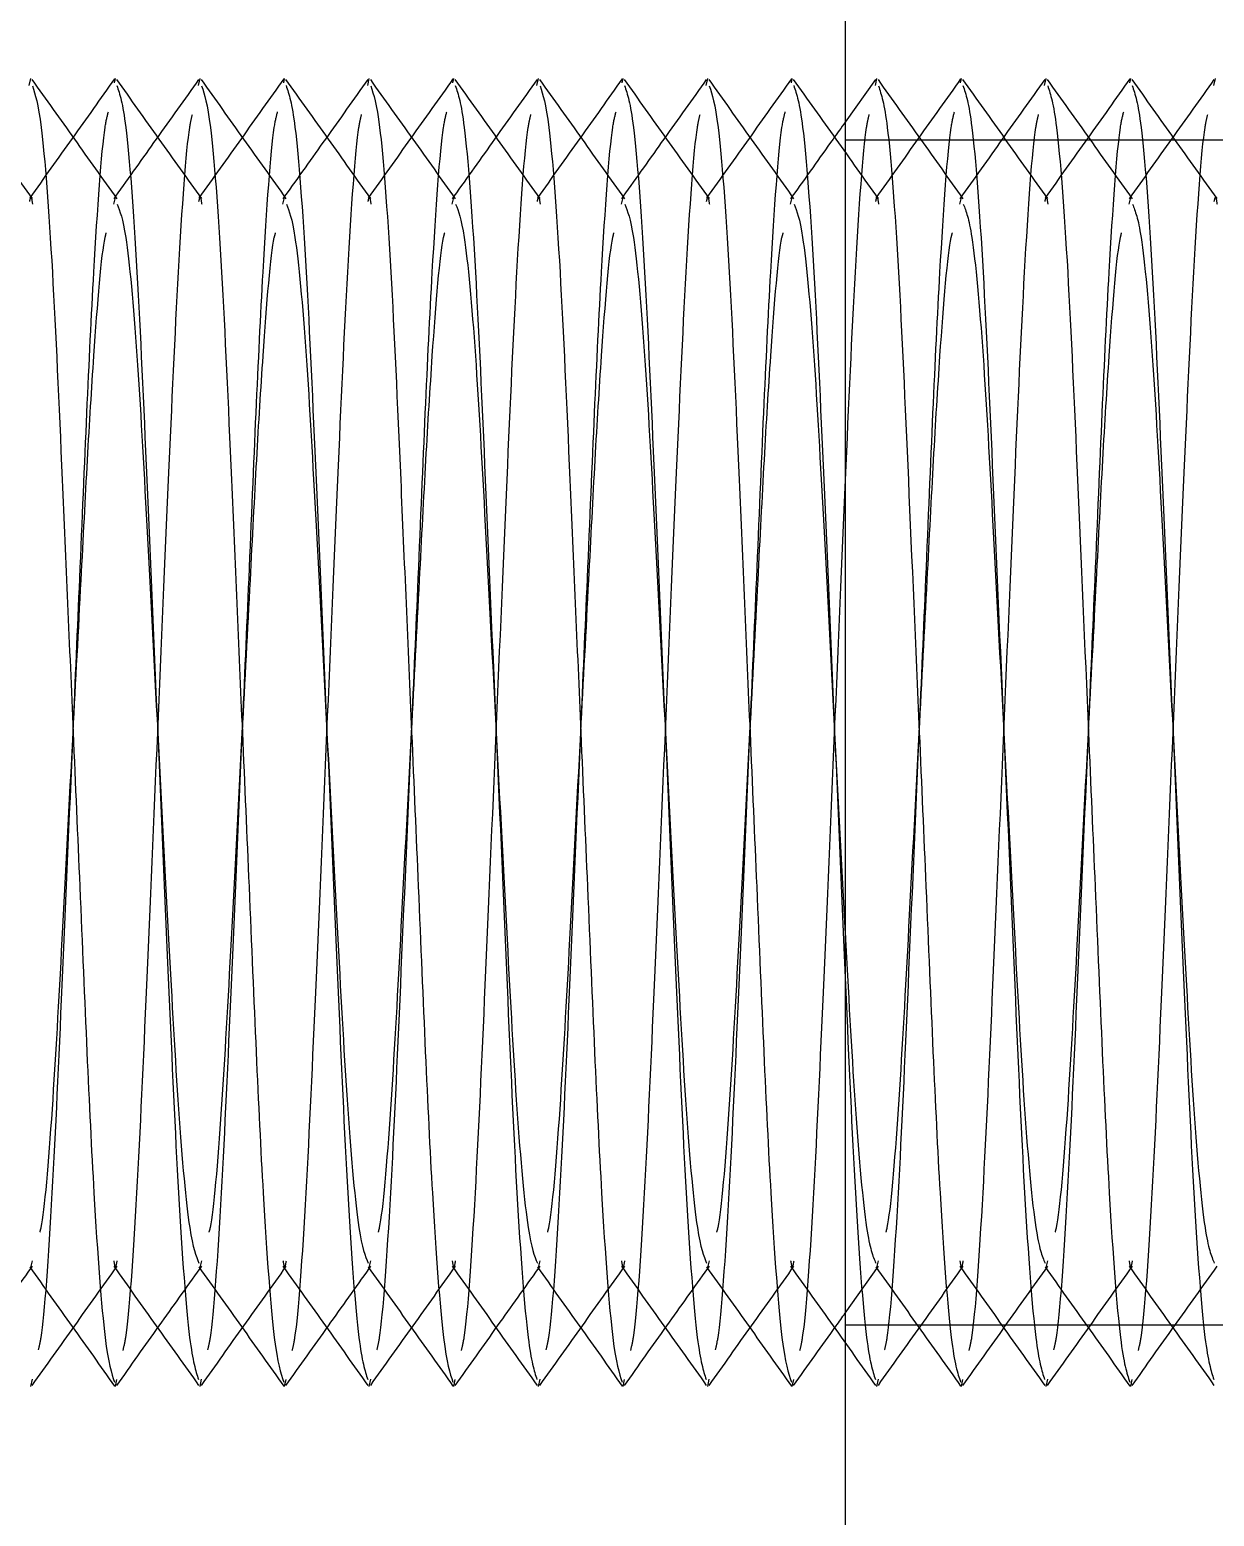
# Model space of a CAD drawing. Header units: metres. Extents: x 0 to 21025, y 0 to 14850.
# Drawn here: x 2242.36 to 2256.36, y 13175.42 to 13192.98 of the extents above; entities that cross this region are included whole.
import ezdxf

# ---------------------------------------------------------------- set-up
doc = ezdxf.new("R2010")
doc.units = ezdxf.units.M
doc.header["$LTSCALE"] = 25
doc.linetypes.add('HIDDEN2', pattern=[4.7625, 3.175, -1.5875])
doc.layers.add('SL4', color=4, linetype='Continuous')
doc.layers.add('ST1', color=7, linetype='HIDDEN2')

msp = doc.modelspace()

# ---------------------------------------------------------------- linework, layer by layer
at = {"layer": 'SL4'}
for p, q in [((2251.996, 13240.531), (2251.996, 13128.831)), ((2242.352, 13192.324), (2242.37, 13192.409)), ((2244.352, 13192.324), (2244.37, 13192.409)), ((2246.352, 13192.324), (2246.37, 13192.409)), ((2248.352, 13192.324), (2248.37, 13192.409)), ((2250.352, 13192.324), (2250.37, 13192.409)), ((2243.37, 13176.954), (2243.387, 13177.035)), ((2245.37, 13176.954), (2245.387, 13177.035)), ((2247.37, 13176.954), (2247.387, 13177.035)), ((2249.37, 13176.954), (2249.387, 13177.035)), ((2251.37, 13176.954), (2251.387, 13177.035))]:
    msp.add_line(p, q, dxfattribs=at)
for points, knots in [([(2243.39, 13190.988), (2243.223, 13191.223), (2242.889, 13191.692), (2242.554, 13192.161), (2242.387, 13192.395)], [0, 0, 0, 0, 0.49997, 1, 1, 1, 1]), ([(2242.389, 13192.32), (2242.423, 13192.218), (2242.498, 13191.992), (2242.627, 13190.27), (2242.74, 13187.721), (2242.853, 13185.083), (2242.954, 13182.757), (2243.033, 13180.862), (2243.127, 13178.922), (2243.246, 13177.34), (2243.323, 13177.113), (2243.359, 13177.006)], [0, 0, 0, 0, 0.108328, 0.239496, 0.365485, 0.495517, 0.57381, 0.663359, 0.752437, 0.883605, 1, 1, 1, 1]), ([(2244.354, 13192.397), (2244.187, 13192.162), (2243.859, 13191.702), (2243.531, 13191.241), (2243.37, 13191.016)], [0, 0, 0, 0, 0.510193, 1, 1, 1, 1]), ([(2245.39, 13190.988), (2245.223, 13191.223), (2244.889, 13191.692), (2244.554, 13192.161), (2244.387, 13192.395)], [0, 0, 0, 0, 0.49997, 1, 1, 1, 1]), ([(2244.389, 13192.32), (2244.423, 13192.218), (2244.498, 13191.992), (2244.627, 13190.27), (2244.74, 13187.721), (2244.853, 13185.083), (2244.954, 13182.757), (2245.033, 13180.862), (2245.127, 13178.922), (2245.246, 13177.34), (2245.323, 13177.113), (2245.359, 13177.006)], [0, 0, 0, 0, 0.108328, 0.239496, 0.365485, 0.495517, 0.57381, 0.663359, 0.752437, 0.883605, 1, 1, 1, 1]), ([(2246.354, 13192.397), (2246.187, 13192.162), (2245.859, 13191.702), (2245.531, 13191.241), (2245.37, 13191.016)], [0, 0, 0, 0, 0.510193, 1, 1, 1, 1]), ([(2247.39, 13190.988), (2247.223, 13191.223), (2246.889, 13191.692), (2246.554, 13192.161), (2246.387, 13192.395)], [0, 0, 0, 0, 0.49997, 1, 1, 1, 1]), ([(2246.389, 13192.32), (2246.423, 13192.218), (2246.498, 13191.992), (2246.627, 13190.27), (2246.74, 13187.721), (2246.853, 13185.083), (2246.954, 13182.757), (2247.033, 13180.862), (2247.127, 13178.922), (2247.246, 13177.34), (2247.323, 13177.113), (2247.359, 13177.006)], [0, 0, 0, 0, 0.108328, 0.239496, 0.365485, 0.495517, 0.57381, 0.663359, 0.752437, 0.883605, 1, 1, 1, 1]), ([(2248.354, 13192.397), (2248.187, 13192.162), (2247.859, 13191.702), (2247.531, 13191.241), (2247.37, 13191.016)], [0, 0, 0, 0, 0.5101931, 1, 1, 1, 1]), ([(2249.39, 13190.988), (2249.223, 13191.223), (2248.889, 13191.692), (2248.554, 13192.161), (2248.387, 13192.395)], [0, 0, 0, 0, 0.49997, 1, 1, 1, 1]), ([(2248.389, 13192.32), (2248.423, 13192.218), (2248.498, 13191.992), (2248.627, 13190.27), (2248.74, 13187.721), (2248.853, 13185.083), (2248.954, 13182.757), (2249.033, 13180.862), (2249.127, 13178.922), (2249.246, 13177.34), (2249.323, 13177.113), (2249.359, 13177.006)], [0, 0, 0, 0, 0.108328, 0.239496, 0.365485, 0.495517, 0.57381, 0.663359, 0.752437, 0.883605, 1, 1, 1, 1]), ([(2250.354, 13192.397), (2250.187, 13192.162), (2249.859, 13191.702), (2249.531, 13191.241), (2249.37, 13191.016)], [0, 0, 0, 0, 0.510193, 1, 1, 1, 1]), ([(2251.39, 13190.988), (2251.223, 13191.223), (2250.889, 13191.692), (2250.554, 13192.161), (2250.387, 13192.395)], [0, 0, 0, 0, 0.49997, 1, 1, 1, 1]), ([(2250.389, 13192.32), (2250.423, 13192.218), (2250.498, 13191.992), (2250.627, 13190.27), (2250.74, 13187.721), (2250.853, 13185.083), (2250.954, 13182.757), (2251.033, 13180.862), (2251.127, 13178.922), (2251.246, 13177.34), (2251.323, 13177.113), (2251.359, 13177.006)], [0, 0, 0, 0, 0.108328, 0.239496, 0.365485, 0.495517, 0.57381, 0.663359, 0.752437, 0.883605, 1, 1, 1, 1]), ([(2251.996, 13191.894), (2251.948, 13191.827), (2251.739, 13191.534), (2251.531, 13191.241), (2251.37, 13191.016)], [0, 0, 0, 0, 0.229619, 1, 1, 1, 1]), ([(2243.391, 13190.923), (2243.424, 13190.841), (2243.498, 13190.656), (2243.627, 13189.253), (2243.74, 13187.167), (2243.87, 13184.681), (2244.001, 13182.196), (2244.113, 13180.107), (2244.245, 13178.683), (2244.322, 13178.497), (2244.357, 13178.41)], [0, 0, 0, 0, 0.106972, 0.238781, 0.365377, 0.496042, 0.626708, 0.753304, 0.885113, 1, 1, 1, 1]), ([(2245.391, 13190.923), (2245.424, 13190.841), (2245.498, 13190.656), (2245.627, 13189.253), (2245.74, 13187.167), (2245.87, 13184.681), (2246.001, 13182.196), (2246.113, 13180.107), (2246.245, 13178.683), (2246.322, 13178.497), (2246.357, 13178.41)], [0, 0, 0, 0, 0.1069717, 0.2387806, 0.3653767, 0.4960425, 0.6267083, 0.7533044, 0.8851133, 1, 1, 1, 1]), ([(2247.391, 13190.923), (2247.424, 13190.841), (2247.498, 13190.656), (2247.627, 13189.253), (2247.74, 13187.167), (2247.87, 13184.681), (2248.001, 13182.196), (2248.113, 13180.107), (2248.245, 13178.683), (2248.322, 13178.497), (2248.357, 13178.41)], [0, 0, 0, 0, 0.106972, 0.238781, 0.365377, 0.496042, 0.626708, 0.753304, 0.885113, 1, 1, 1, 1]), ([(2249.391, 13190.923), (2249.424, 13190.841), (2249.498, 13190.656), (2249.627, 13189.253), (2249.74, 13187.167), (2249.87, 13184.681), (2250.001, 13182.196), (2250.113, 13180.107), (2250.245, 13178.683), (2250.322, 13178.497), (2250.357, 13178.41)], [0, 0, 0, 0, 0.106972, 0.238781, 0.365377, 0.496042, 0.626708, 0.753304, 0.885113, 1, 1, 1, 1]), ([(2251.391, 13190.923), (2251.424, 13190.841), (2251.498, 13190.656), (2251.627, 13189.252), (2251.739, 13187.171), (2251.87, 13184.684), (2251.954, 13183.089), (2251.996, 13182.301)], [0, 0, 0, 0, 0.1716005, 0.383044, 0.5861251, 0.795735, 1, 1, 1, 1]), ([(2242.357, 13178.366), (2242.525, 13178.131), (2242.859, 13177.662), (2243.193, 13177.193), (2243.36, 13176.958)], [0, 0, 0, 0, 0.499965, 1, 1, 1, 1]), ([(2244.357, 13178.366), (2244.525, 13178.131), (2244.859, 13177.662), (2245.193, 13177.193), (2245.36, 13176.958)], [0, 0, 0, 0, 0.4999648, 1, 1, 1, 1]), ([(2246.357, 13178.366), (2246.525, 13178.131), (2246.859, 13177.662), (2247.193, 13177.193), (2247.36, 13176.958)], [0, 0, 0, 0, 0.499965, 1, 1, 1, 1]), ([(2248.357, 13178.366), (2248.525, 13178.131), (2248.859, 13177.662), (2249.193, 13177.193), (2249.36, 13176.958)], [0, 0, 0, 0, 0.499965, 1, 1, 1, 1]), ([(2250.357, 13178.366), (2250.525, 13178.131), (2250.859, 13177.662), (2251.193, 13177.193), (2251.36, 13176.958)], [0, 0, 0, 0, 0.499965, 1, 1, 1, 1]), ([(2241.386, 13176.965), (2241.553, 13177.2), (2241.881, 13177.661), (2242.21, 13178.121), (2242.371, 13178.347)], [0, 0, 0, 0, 0.509687, 1, 1, 1, 1]), ([(2243.386, 13176.965), (2243.553, 13177.2), (2243.881, 13177.661), (2244.21, 13178.121), (2244.371, 13178.347)], [0, 0, 0, 0, 0.509687, 1, 1, 1, 1]), ([(2245.386, 13176.965), (2245.553, 13177.2), (2245.881, 13177.661), (2246.21, 13178.121), (2246.371, 13178.347)], [0, 0, 0, 0, 0.509687, 1, 1, 1, 1]), ([(2247.386, 13176.965), (2247.553, 13177.2), (2247.881, 13177.661), (2248.21, 13178.121), (2248.371, 13178.347)], [0, 0, 0, 0, 0.5096866, 1, 1, 1, 1]), ([(2249.386, 13176.965), (2249.553, 13177.2), (2249.881, 13177.661), (2250.21, 13178.121), (2250.371, 13178.347)], [0, 0, 0, 0, 0.509687, 1, 1, 1, 1]), ([(2251.386, 13176.965), (2251.553, 13177.2), (2251.756, 13177.485), (2251.96, 13177.77), (2251.996, 13177.821)], [0, 0, 0, 0, 0.823153, 1, 1, 1, 1])]:
    msp.add_open_spline(points, degree=3, knots=knots, dxfattribs=at)
at = {"layer": 'ST1'}
for p, q in [((2243.359, 13192.357), (2243.37, 13192.409)), ((2245.359, 13192.357), (2245.37, 13192.409)), ((2247.359, 13192.357), (2247.37, 13192.409)), ((2249.359, 13192.357), (2249.37, 13192.409)), ((2251.359, 13192.357), (2251.37, 13192.409)), ((2252.352, 13192.324), (2252.37, 13192.409)), ((2253.359, 13192.357), (2253.37, 13192.409)), ((2254.352, 13192.324), (2254.37, 13192.409)), ((2255.359, 13192.357), (2255.37, 13192.409)), ((2256.352, 13192.324), (2256.37, 13192.409)), ((2252.354, 13192.397), (2251.996, 13191.894)), ((2258.346, 13191.681), (2251.996, 13191.681)), ((2243.37, 13191.016), (2243.35, 13190.988)), ((2243.35, 13190.923), (2243.37, 13191.003)), ((2245.37, 13191.016), (2245.35, 13190.988)), ((2245.35, 13190.923), (2245.37, 13191.003)), ((2247.37, 13191.016), (2247.35, 13190.988)), ((2247.35, 13190.923), (2247.37, 13191.003)), ((2249.37, 13191.016), (2249.35, 13190.988)), ((2249.35, 13190.923), (2249.37, 13191.003)), ((2251.37, 13191.016), (2251.35, 13190.988)), ((2251.35, 13190.923), (2251.37, 13191.003)), ((2253.35, 13190.923), (2253.37, 13191.003)), ((2255.35, 13190.923), (2255.37, 13191.003)), ((2242.37, 13178.36), (2242.39, 13178.438)), ((2242.371, 13178.347), (2242.39, 13178.374)), ((2244.37, 13178.36), (2244.39, 13178.438)), ((2244.371, 13178.347), (2244.39, 13178.374)), ((2246.37, 13178.36), (2246.39, 13178.438)), ((2246.371, 13178.347), (2246.39, 13178.374)), ((2248.37, 13178.36), (2248.39, 13178.438)), ((2248.371, 13178.347), (2248.39, 13178.374)), ((2250.37, 13178.36), (2250.39, 13178.438)), ((2250.371, 13178.347), (2250.39, 13178.374)), ((2251.996, 13177.821), (2252.39, 13178.374)), ((2252.37, 13178.36), (2252.39, 13178.438)), ((2254.37, 13178.36), (2254.39, 13178.438)), ((2251.996, 13177.681), (2258.346, 13177.681)), ((2242.37, 13176.954), (2242.389, 13177.042)), ((2244.37, 13176.954), (2244.389, 13177.042)), ((2246.37, 13176.954), (2246.389, 13177.042)), ((2248.37, 13176.954), (2248.389, 13177.042)), ((2250.37, 13176.954), (2250.389, 13177.042)), ((2252.37, 13176.954), (2252.389, 13177.042)), ((2253.37, 13176.954), (2253.387, 13177.035)), ((2254.37, 13176.954), (2254.389, 13177.042)), ((2255.37, 13176.954), (2255.387, 13177.035))]:
    msp.add_line(p, q, dxfattribs=at)
for points, knots in [([(2243.36, 13192.404), (2243.193, 13192.169), (2242.859, 13191.7), (2242.525, 13191.231), (2242.357, 13190.997)], [0, 0, 0, 0, 0.5000352, 1, 1, 1, 1]), ([(2245.36, 13192.404), (2245.193, 13192.169), (2244.859, 13191.7), (2244.525, 13191.231), (2244.357, 13190.997)], [0, 0, 0, 0, 0.500035, 1, 1, 1, 1]), ([(2247.36, 13192.404), (2247.193, 13192.169), (2246.859, 13191.7), (2246.525, 13191.231), (2246.357, 13190.997)], [0, 0, 0, 0, 0.5000352, 1, 1, 1, 1]), ([(2249.36, 13192.404), (2249.193, 13192.169), (2248.859, 13191.7), (2248.525, 13191.231), (2248.357, 13190.997)], [0, 0, 0, 0, 0.5000352, 1, 1, 1, 1]), ([(2251.36, 13192.404), (2251.193, 13192.169), (2250.859, 13191.7), (2250.525, 13191.231), (2250.357, 13190.997)], [0, 0, 0, 0, 0.500035, 1, 1, 1, 1]), ([(2253.36, 13192.404), (2253.193, 13192.169), (2252.859, 13191.7), (2252.525, 13191.231), (2252.357, 13190.997)], [0, 0, 0, 0, 0.500035, 1, 1, 1, 1]), ([(2255.36, 13192.404), (2255.193, 13192.169), (2254.859, 13191.7), (2254.525, 13191.231), (2254.357, 13190.997)], [0, 0, 0, 0, 0.500035, 1, 1, 1, 1]), ([(2242.39, 13190.989), (2242.222, 13191.223), (2241.888, 13191.693), (2241.553, 13192.163), (2241.386, 13192.397)], [0, 0, 0, 0, 0.499937, 1, 1, 1, 1]), ([(2244.39, 13190.989), (2244.222, 13191.223), (2243.888, 13191.693), (2243.553, 13192.163), (2243.386, 13192.397)], [0, 0, 0, 0, 0.499937, 1, 1, 1, 1]), ([(2243.387, 13192.327), (2243.422, 13192.224), (2243.497, 13191.997), (2243.627, 13190.271), (2243.74, 13187.719), (2243.87, 13184.681), (2244.001, 13181.643), (2244.113, 13179.092), (2244.243, 13177.367), (2244.318, 13177.141), (2244.352, 13177.038)], [0, 0, 0, 0, 0.1105714, 0.242596, 0.3694081, 0.5002899, 0.6311716, 0.7579837, 0.8900083, 1, 1, 1, 1]), ([(2246.39, 13190.989), (2246.222, 13191.223), (2245.888, 13191.693), (2245.553, 13192.163), (2245.386, 13192.397)], [0, 0, 0, 0, 0.499937, 1, 1, 1, 1]), ([(2245.387, 13192.327), (2245.422, 13192.224), (2245.497, 13191.997), (2245.627, 13190.271), (2245.74, 13187.719), (2245.87, 13184.681), (2246.001, 13181.643), (2246.113, 13179.092), (2246.243, 13177.367), (2246.318, 13177.141), (2246.352, 13177.038)], [0, 0, 0, 0, 0.1105714, 0.242596, 0.3694081, 0.5002899, 0.6311716, 0.7579837, 0.8900083, 1, 1, 1, 1]), ([(2248.39, 13190.989), (2248.222, 13191.223), (2247.888, 13191.693), (2247.553, 13192.163), (2247.386, 13192.397)], [0, 0, 0, 0, 0.499937, 1, 1, 1, 1]), ([(2247.387, 13192.327), (2247.422, 13192.224), (2247.497, 13191.997), (2247.627, 13190.271), (2247.74, 13187.719), (2247.87, 13184.681), (2248.001, 13181.643), (2248.113, 13179.092), (2248.243, 13177.367), (2248.318, 13177.141), (2248.352, 13177.038)], [0, 0, 0, 0, 0.1105714, 0.242596, 0.3694081, 0.5002899, 0.6311716, 0.7579837, 0.8900083, 1, 1, 1, 1]), ([(2250.39, 13190.989), (2250.222, 13191.223), (2249.888, 13191.693), (2249.553, 13192.163), (2249.386, 13192.397)], [0, 0, 0, 0, 0.499937, 1, 1, 1, 1]), ([(2249.387, 13192.327), (2249.422, 13192.224), (2249.497, 13191.997), (2249.627, 13190.271), (2249.74, 13187.719), (2249.87, 13184.681), (2250.001, 13181.643), (2250.113, 13179.092), (2250.243, 13177.367), (2250.318, 13177.141), (2250.352, 13177.038)], [0, 0, 0, 0, 0.110571, 0.242596, 0.369408, 0.50029, 0.631172, 0.757984, 0.890008, 1, 1, 1, 1]), ([(2252.39, 13190.989), (2252.222, 13191.223), (2251.888, 13191.693), (2251.553, 13192.163), (2251.386, 13192.397)], [0, 0, 0, 0, 0.499937, 1, 1, 1, 1]), ([(2251.387, 13192.327), (2251.422, 13192.224), (2251.497, 13191.997), (2251.627, 13190.271), (2251.74, 13187.719), (2251.87, 13184.681), (2252.001, 13181.643), (2252.113, 13179.092), (2252.243, 13177.367), (2252.318, 13177.141), (2252.352, 13177.038)], [0, 0, 0, 0, 0.1105714, 0.242596, 0.3694081, 0.5002899, 0.6311716, 0.7579837, 0.8900083, 1, 1, 1, 1]), ([(2253.39, 13190.988), (2253.223, 13191.223), (2252.889, 13191.692), (2252.554, 13192.161), (2252.387, 13192.395)], [0, 0, 0, 0, 0.49997, 1, 1, 1, 1]), ([(2252.389, 13192.32), (2252.423, 13192.218), (2252.498, 13191.992), (2252.627, 13190.27), (2252.74, 13187.721), (2252.853, 13185.083), (2252.954, 13182.757), (2253.033, 13180.862), (2253.127, 13178.922), (2253.246, 13177.34), (2253.323, 13177.113), (2253.359, 13177.006)], [0, 0, 0, 0, 0.108328, 0.239496, 0.365485, 0.495517, 0.57381, 0.663359, 0.752437, 0.883605, 1, 1, 1, 1]), ([(2254.354, 13192.397), (2254.187, 13192.162), (2253.852, 13191.692), (2253.518, 13191.223), (2253.35, 13190.988)], [0, 0, 0, 0, 0.50006, 1, 1, 1, 1]), ([(2254.39, 13190.989), (2254.222, 13191.223), (2253.888, 13191.693), (2253.553, 13192.163), (2253.386, 13192.397)], [0, 0, 0, 0, 0.499937, 1, 1, 1, 1]), ([(2253.387, 13192.327), (2253.422, 13192.224), (2253.497, 13191.997), (2253.627, 13190.271), (2253.74, 13187.719), (2253.87, 13184.681), (2254.001, 13181.643), (2254.113, 13179.092), (2254.243, 13177.367), (2254.318, 13177.141), (2254.352, 13177.038)], [0, 0, 0, 0, 0.1105714, 0.242596, 0.3694081, 0.5002899, 0.6311716, 0.7579837, 0.8900083, 1, 1, 1, 1]), ([(2255.39, 13190.988), (2255.223, 13191.223), (2254.889, 13191.692), (2254.554, 13192.161), (2254.387, 13192.395)], [0, 0, 0, 0, 0.49997, 1, 1, 1, 1]), ([(2254.389, 13192.32), (2254.423, 13192.218), (2254.498, 13191.992), (2254.627, 13190.27), (2254.74, 13187.721), (2254.853, 13185.083), (2254.954, 13182.757), (2255.033, 13180.862), (2255.127, 13178.922), (2255.246, 13177.34), (2255.323, 13177.113), (2255.359, 13177.006)], [0, 0, 0, 0, 0.108328, 0.239496, 0.365485, 0.495517, 0.57381, 0.663359, 0.752437, 0.883605, 1, 1, 1, 1]), ([(2256.354, 13192.397), (2256.187, 13192.162), (2255.852, 13191.692), (2255.518, 13191.223), (2255.35, 13190.988)], [0, 0, 0, 0, 0.50006, 1, 1, 1, 1]), ([(2256.39, 13190.989), (2256.222, 13191.223), (2255.888, 13191.693), (2255.553, 13192.163), (2255.386, 13192.397)], [0, 0, 0, 0, 0.499937, 1, 1, 1, 1]), ([(2255.387, 13192.327), (2255.422, 13192.224), (2255.497, 13191.997), (2255.627, 13190.271), (2255.74, 13187.719), (2255.87, 13184.681), (2256.001, 13181.643), (2256.113, 13179.092), (2256.243, 13177.367), (2256.318, 13177.141), (2256.352, 13177.038)], [0, 0, 0, 0, 0.1105714, 0.242596, 0.3694081, 0.5002899, 0.6311716, 0.7579837, 0.8900083, 1, 1, 1, 1]), ([(2242.461, 13177.385), (2242.471, 13177.426), (2242.523, 13177.631), (2242.627, 13179.128), (2242.74, 13181.631), (2242.853, 13184.282), (2242.954, 13186.604), (2243.033, 13188.506), (2243.126, 13190.417), (2243.22, 13191.759), (2243.274, 13191.965), (2243.287, 13192.014)], [0, 0, 0, 0, 0.038658, 0.193158, 0.341558, 0.49472, 0.586939, 0.692417, 0.79734, 0.95184, 1, 1, 1, 1]), ([(2243.46, 13177.378), (2243.47, 13177.42), (2243.523, 13177.626), (2243.627, 13179.127), (2243.74, 13181.634), (2243.87, 13184.681), (2244.001, 13187.728), (2244.113, 13190.235), (2244.218, 13191.735), (2244.27, 13191.94), (2244.28, 13191.982)], [0, 0, 0, 0, 0.040767, 0.196457, 0.346, 0.500342, 0.654684, 0.804227, 0.959916, 1, 1, 1, 1]), ([(2244.461, 13177.385), (2244.471, 13177.426), (2244.523, 13177.631), (2244.627, 13179.128), (2244.74, 13181.631), (2244.853, 13184.282), (2244.954, 13186.604), (2245.033, 13188.506), (2245.126, 13190.417), (2245.22, 13191.759), (2245.274, 13191.965), (2245.287, 13192.014)], [0, 0, 0, 0, 0.038658, 0.193158, 0.341558, 0.49472, 0.586939, 0.692417, 0.79734, 0.95184, 1, 1, 1, 1]), ([(2245.46, 13177.378), (2245.47, 13177.42), (2245.523, 13177.626), (2245.627, 13179.127), (2245.74, 13181.634), (2245.87, 13184.681), (2246.001, 13187.728), (2246.113, 13190.235), (2246.218, 13191.735), (2246.27, 13191.94), (2246.28, 13191.982)], [0, 0, 0, 0, 0.040767, 0.196457, 0.346, 0.500342, 0.654684, 0.804227, 0.959916, 1, 1, 1, 1]), ([(2246.461, 13177.385), (2246.471, 13177.426), (2246.523, 13177.631), (2246.627, 13179.128), (2246.74, 13181.631), (2246.853, 13184.282), (2246.954, 13186.604), (2247.033, 13188.506), (2247.126, 13190.417), (2247.22, 13191.759), (2247.274, 13191.965), (2247.287, 13192.014)], [0, 0, 0, 0, 0.038658, 0.193158, 0.341558, 0.49472, 0.586939, 0.692417, 0.79734, 0.95184, 1, 1, 1, 1]), ([(2247.46, 13177.378), (2247.47, 13177.42), (2247.523, 13177.626), (2247.627, 13179.127), (2247.74, 13181.634), (2247.87, 13184.681), (2248.001, 13187.728), (2248.113, 13190.235), (2248.218, 13191.735), (2248.27, 13191.94), (2248.28, 13191.982)], [0, 0, 0, 0, 0.040767, 0.196457, 0.346, 0.500342, 0.654684, 0.804227, 0.959916, 1, 1, 1, 1]), ([(2248.461, 13177.385), (2248.471, 13177.426), (2248.523, 13177.631), (2248.627, 13179.128), (2248.74, 13181.631), (2248.853, 13184.282), (2248.954, 13186.604), (2249.033, 13188.506), (2249.126, 13190.417), (2249.22, 13191.759), (2249.274, 13191.965), (2249.287, 13192.014)], [0, 0, 0, 0, 0.0386582, 0.1931578, 0.3415577, 0.4947199, 0.5869387, 0.6924168, 0.7973402, 0.9518398, 1, 1, 1, 1]), ([(2249.46, 13177.378), (2249.47, 13177.42), (2249.523, 13177.626), (2249.627, 13179.127), (2249.74, 13181.634), (2249.87, 13184.681), (2250.001, 13187.728), (2250.113, 13190.235), (2250.218, 13191.735), (2250.27, 13191.94), (2250.28, 13191.982)], [0, 0, 0, 0, 0.0407674, 0.196457, 0.3459999, 0.5003418, 0.6546838, 0.8042266, 0.9599163, 1, 1, 1, 1]), ([(2250.461, 13177.385), (2250.471, 13177.426), (2250.523, 13177.631), (2250.627, 13179.128), (2250.74, 13181.631), (2250.853, 13184.282), (2250.954, 13186.604), (2251.033, 13188.506), (2251.126, 13190.417), (2251.22, 13191.759), (2251.274, 13191.965), (2251.287, 13192.014)], [0, 0, 0, 0, 0.038658, 0.193158, 0.341558, 0.49472, 0.586939, 0.692417, 0.79734, 0.95184, 1, 1, 1, 1]), ([(2251.46, 13177.378), (2251.47, 13177.42), (2251.523, 13177.626), (2251.627, 13179.127), (2251.74, 13181.634), (2251.87, 13184.681), (2252.001, 13187.728), (2252.113, 13190.235), (2252.218, 13191.735), (2252.27, 13191.94), (2252.28, 13191.982)], [0, 0, 0, 0, 0.040767, 0.196457, 0.346, 0.500342, 0.654684, 0.804227, 0.959916, 1, 1, 1, 1]), ([(2252.461, 13177.385), (2252.471, 13177.426), (2252.523, 13177.631), (2252.627, 13179.128), (2252.74, 13181.631), (2252.853, 13184.282), (2252.954, 13186.604), (2253.033, 13188.506), (2253.126, 13190.417), (2253.22, 13191.759), (2253.274, 13191.965), (2253.287, 13192.014)], [0, 0, 0, 0, 0.038658, 0.193158, 0.341558, 0.49472, 0.586939, 0.692417, 0.79734, 0.95184, 1, 1, 1, 1]), ([(2253.46, 13177.378), (2253.47, 13177.42), (2253.523, 13177.626), (2253.627, 13179.127), (2253.74, 13181.634), (2253.87, 13184.681), (2254.001, 13187.728), (2254.113, 13190.235), (2254.218, 13191.735), (2254.27, 13191.94), (2254.28, 13191.982)], [0, 0, 0, 0, 0.040767, 0.196457, 0.346, 0.500342, 0.654684, 0.804227, 0.959916, 1, 1, 1, 1]), ([(2254.461, 13177.385), (2254.471, 13177.426), (2254.523, 13177.631), (2254.627, 13179.128), (2254.74, 13181.631), (2254.853, 13184.282), (2254.954, 13186.604), (2255.033, 13188.506), (2255.126, 13190.417), (2255.22, 13191.759), (2255.274, 13191.965), (2255.287, 13192.014)], [0, 0, 0, 0, 0.038658, 0.193158, 0.341558, 0.49472, 0.586939, 0.692417, 0.79734, 0.95184, 1, 1, 1, 1]), ([(2255.46, 13177.378), (2255.47, 13177.42), (2255.523, 13177.626), (2255.627, 13179.127), (2255.74, 13181.634), (2255.87, 13184.681), (2256.001, 13187.728), (2256.113, 13190.235), (2256.218, 13191.735), (2256.27, 13191.94), (2256.28, 13191.982)], [0, 0, 0, 0, 0.040767, 0.196457, 0.346, 0.500342, 0.654684, 0.804227, 0.959916, 1, 1, 1, 1]), ([(2242.357, 13190.953), (2242.362, 13190.976), (2242.373, 13191.035), (2242.384, 13190.966), (2242.39, 13190.924)], [0, 0, 0, 0, 0.390533, 1, 1, 1, 1]), ([(2244.357, 13190.953), (2244.362, 13190.976), (2244.373, 13191.035), (2244.384, 13190.966), (2244.39, 13190.924)], [0, 0, 0, 0, 0.390533, 1, 1, 1, 1]), ([(2246.357, 13190.953), (2246.362, 13190.976), (2246.373, 13191.035), (2246.384, 13190.966), (2246.39, 13190.924)], [0, 0, 0, 0, 0.390533, 1, 1, 1, 1]), ([(2248.357, 13190.953), (2248.362, 13190.976), (2248.373, 13191.035), (2248.384, 13190.966), (2248.39, 13190.924)], [0, 0, 0, 0, 0.390533, 1, 1, 1, 1]), ([(2250.357, 13190.953), (2250.362, 13190.976), (2250.373, 13191.035), (2250.384, 13190.966), (2250.39, 13190.924)], [0, 0, 0, 0, 0.390533, 1, 1, 1, 1]), ([(2252.357, 13190.953), (2252.362, 13190.976), (2252.373, 13191.035), (2252.384, 13190.966), (2252.39, 13190.924)], [0, 0, 0, 0, 0.390533, 1, 1, 1, 1]), ([(2254.357, 13190.953), (2254.362, 13190.976), (2254.373, 13191.035), (2254.384, 13190.966), (2254.39, 13190.924)], [0, 0, 0, 0, 0.390533, 1, 1, 1, 1]), ([(2256.357, 13190.953), (2256.362, 13190.976), (2256.373, 13191.035), (2256.384, 13190.966), (2256.39, 13190.924)], [0, 0, 0, 0, 0.390533, 1, 1, 1, 1]), ([(2253.391, 13190.923), (2253.424, 13190.841), (2253.498, 13190.656), (2253.627, 13189.253), (2253.74, 13187.167), (2253.87, 13184.681), (2254.001, 13182.196), (2254.113, 13180.107), (2254.245, 13178.683), (2254.322, 13178.497), (2254.357, 13178.41)], [0, 0, 0, 0, 0.1069717, 0.2387806, 0.3653767, 0.4960425, 0.6267083, 0.7533044, 0.8851133, 1, 1, 1, 1]), ([(2255.391, 13190.923), (2255.424, 13190.841), (2255.498, 13190.656), (2255.627, 13189.253), (2255.74, 13187.167), (2255.87, 13184.681), (2256.001, 13182.196), (2256.113, 13180.107), (2256.245, 13178.683), (2256.322, 13178.497), (2256.357, 13178.41)], [0, 0, 0, 0, 0.106972, 0.238781, 0.365377, 0.496042, 0.626708, 0.753304, 0.885113, 1, 1, 1, 1]), ([(2242.478, 13178.777), (2242.483, 13178.794), (2242.529, 13178.959), (2242.628, 13180.15), (2242.74, 13182.183), (2242.858, 13184.462), (2242.962, 13186.412), (2243.04, 13187.942), (2243.129, 13189.394), (2243.211, 13190.403), (2243.258, 13190.567), (2243.262, 13190.584)], [0, 0, 0, 0, 0.0191483, 0.1819613, 0.3383353, 0.4997364, 0.6175161, 0.7178528, 0.8186194, 0.9814324, 1, 1, 1, 1]), ([(2244.478, 13178.777), (2244.483, 13178.794), (2244.529, 13178.959), (2244.628, 13180.15), (2244.74, 13182.183), (2244.858, 13184.462), (2244.962, 13186.412), (2245.04, 13187.942), (2245.129, 13189.394), (2245.211, 13190.403), (2245.258, 13190.567), (2245.262, 13190.584)], [0, 0, 0, 0, 0.019148, 0.181961, 0.338335, 0.499736, 0.617516, 0.717853, 0.818619, 0.981432, 1, 1, 1, 1]), ([(2246.478, 13178.777), (2246.483, 13178.794), (2246.529, 13178.959), (2246.628, 13180.15), (2246.74, 13182.183), (2246.858, 13184.462), (2246.962, 13186.412), (2247.04, 13187.942), (2247.129, 13189.394), (2247.211, 13190.403), (2247.258, 13190.567), (2247.262, 13190.584)], [0, 0, 0, 0, 0.0191483, 0.1819613, 0.3383353, 0.4997364, 0.6175161, 0.7178528, 0.8186194, 0.9814324, 1, 1, 1, 1]), ([(2248.478, 13178.777), (2248.483, 13178.794), (2248.529, 13178.959), (2248.628, 13180.15), (2248.74, 13182.183), (2248.858, 13184.462), (2248.962, 13186.412), (2249.04, 13187.942), (2249.129, 13189.394), (2249.211, 13190.403), (2249.258, 13190.567), (2249.262, 13190.584)], [0, 0, 0, 0, 0.019148, 0.181961, 0.338335, 0.499736, 0.617516, 0.717853, 0.818619, 0.981432, 1, 1, 1, 1]), ([(2250.478, 13178.777), (2250.483, 13178.794), (2250.529, 13178.959), (2250.628, 13180.15), (2250.74, 13182.183), (2250.858, 13184.462), (2250.962, 13186.412), (2251.04, 13187.942), (2251.129, 13189.394), (2251.211, 13190.403), (2251.258, 13190.567), (2251.262, 13190.584)], [0, 0, 0, 0, 0.0191483, 0.1819613, 0.3383353, 0.4997364, 0.6175161, 0.7178528, 0.8186194, 0.9814324, 1, 1, 1, 1]), ([(2252.478, 13178.777), (2252.483, 13178.794), (2252.529, 13178.959), (2252.628, 13180.15), (2252.74, 13182.183), (2252.858, 13184.462), (2252.962, 13186.412), (2253.04, 13187.942), (2253.129, 13189.394), (2253.211, 13190.403), (2253.258, 13190.567), (2253.262, 13190.584)], [0, 0, 0, 0, 0.019148, 0.181961, 0.338335, 0.499736, 0.617516, 0.717853, 0.818619, 0.981432, 1, 1, 1, 1]), ([(2254.478, 13178.777), (2254.483, 13178.794), (2254.529, 13178.959), (2254.628, 13180.15), (2254.74, 13182.183), (2254.858, 13184.462), (2254.962, 13186.412), (2255.04, 13187.942), (2255.129, 13189.394), (2255.211, 13190.403), (2255.258, 13190.567), (2255.262, 13190.584)], [0, 0, 0, 0, 0.019148, 0.181961, 0.338335, 0.499736, 0.617516, 0.717853, 0.818619, 0.981432, 1, 1, 1, 1]), ([(2251.996, 13182.301), (2251.997, 13182.281), (2252.04, 13181.47), (2252.113, 13180.128), (2252.245, 13178.679), (2252.322, 13178.495), (2252.357, 13178.41)], [0, 0, 0, 0, 0.008847, 0.344981, 0.694956, 1, 1, 1, 1]), ([(2242.387, 13176.967), (2242.554, 13177.202), (2242.889, 13177.671), (2243.223, 13178.14), (2243.39, 13178.374)], [0, 0, 0, 0, 0.50003, 1, 1, 1, 1]), ([(2243.35, 13178.44), (2243.357, 13178.4), (2243.37, 13178.32), (2243.384, 13178.4), (2243.391, 13178.439)], [0, 0, 0, 0, 0.50176, 1, 1, 1, 1]), ([(2243.35, 13178.374), (2243.518, 13178.14), (2243.852, 13177.67), (2244.187, 13177.201), (2244.354, 13176.966)], [0, 0, 0, 0, 0.49994, 1, 1, 1, 1]), ([(2244.387, 13176.967), (2244.554, 13177.202), (2244.889, 13177.671), (2245.223, 13178.14), (2245.39, 13178.374)], [0, 0, 0, 0, 0.50003, 1, 1, 1, 1]), ([(2245.35, 13178.44), (2245.357, 13178.4), (2245.37, 13178.32), (2245.384, 13178.4), (2245.391, 13178.439)], [0, 0, 0, 0, 0.50176, 1, 1, 1, 1]), ([(2245.35, 13178.374), (2245.518, 13178.14), (2245.852, 13177.67), (2246.187, 13177.201), (2246.354, 13176.966)], [0, 0, 0, 0, 0.4999404, 1, 1, 1, 1]), ([(2246.387, 13176.967), (2246.554, 13177.202), (2246.889, 13177.671), (2247.223, 13178.14), (2247.39, 13178.374)], [0, 0, 0, 0, 0.50003, 1, 1, 1, 1]), ([(2247.35, 13178.44), (2247.357, 13178.4), (2247.37, 13178.32), (2247.384, 13178.4), (2247.391, 13178.439)], [0, 0, 0, 0, 0.50176, 1, 1, 1, 1]), ([(2247.35, 13178.374), (2247.518, 13178.14), (2247.852, 13177.67), (2248.187, 13177.201), (2248.354, 13176.966)], [0, 0, 0, 0, 0.4999404, 1, 1, 1, 1]), ([(2248.387, 13176.967), (2248.554, 13177.202), (2248.889, 13177.671), (2249.223, 13178.14), (2249.39, 13178.374)], [0, 0, 0, 0, 0.50003, 1, 1, 1, 1]), ([(2249.35, 13178.44), (2249.357, 13178.4), (2249.37, 13178.32), (2249.384, 13178.4), (2249.391, 13178.439)], [0, 0, 0, 0, 0.50176, 1, 1, 1, 1]), ([(2249.35, 13178.374), (2249.518, 13178.14), (2249.852, 13177.67), (2250.187, 13177.201), (2250.354, 13176.966)], [0, 0, 0, 0, 0.49994, 1, 1, 1, 1]), ([(2250.387, 13176.967), (2250.554, 13177.202), (2250.889, 13177.671), (2251.223, 13178.14), (2251.39, 13178.374)], [0, 0, 0, 0, 0.50003, 1, 1, 1, 1]), ([(2251.35, 13178.44), (2251.357, 13178.4), (2251.37, 13178.32), (2251.384, 13178.4), (2251.391, 13178.439)], [0, 0, 0, 0, 0.50176, 1, 1, 1, 1]), ([(2251.35, 13178.374), (2251.518, 13178.14), (2251.852, 13177.67), (2252.187, 13177.201), (2252.354, 13176.966)], [0, 0, 0, 0, 0.49994, 1, 1, 1, 1]), ([(2252.357, 13178.366), (2252.525, 13178.131), (2252.859, 13177.662), (2253.193, 13177.193), (2253.36, 13176.958)], [0, 0, 0, 0, 0.499965, 1, 1, 1, 1]), ([(2252.387, 13176.967), (2252.554, 13177.202), (2252.889, 13177.671), (2253.223, 13178.14), (2253.39, 13178.374)], [0, 0, 0, 0, 0.50003, 1, 1, 1, 1]), ([(2253.35, 13178.44), (2253.357, 13178.4), (2253.37, 13178.32), (2253.384, 13178.4), (2253.391, 13178.439)], [0, 0, 0, 0, 0.50176, 1, 1, 1, 1]), ([(2253.35, 13178.374), (2253.518, 13178.14), (2253.852, 13177.67), (2254.187, 13177.201), (2254.354, 13176.966)], [0, 0, 0, 0, 0.4999404, 1, 1, 1, 1]), ([(2253.386, 13176.965), (2253.553, 13177.2), (2253.888, 13177.669), (2254.222, 13178.139), (2254.39, 13178.374)], [0, 0, 0, 0, 0.500063, 1, 1, 1, 1]), ([(2254.357, 13178.366), (2254.525, 13178.131), (2254.859, 13177.662), (2255.193, 13177.193), (2255.36, 13176.958)], [0, 0, 0, 0, 0.499965, 1, 1, 1, 1]), ([(2254.387, 13176.967), (2254.554, 13177.202), (2254.889, 13177.671), (2255.223, 13178.14), (2255.39, 13178.374)], [0, 0, 0, 0, 0.50003, 1, 1, 1, 1]), ([(2255.35, 13178.44), (2255.357, 13178.4), (2255.37, 13178.32), (2255.384, 13178.4), (2255.391, 13178.439)], [0, 0, 0, 0, 0.50176, 1, 1, 1, 1]), ([(2255.35, 13178.374), (2255.518, 13178.14), (2255.852, 13177.67), (2256.187, 13177.201), (2256.354, 13176.966)], [0, 0, 0, 0, 0.49994, 1, 1, 1, 1]), ([(2255.386, 13176.965), (2255.553, 13177.2), (2255.888, 13177.669), (2256.222, 13178.139), (2256.39, 13178.374)], [0, 0, 0, 0, 0.500063, 1, 1, 1, 1])]:
    msp.add_open_spline(points, degree=3, knots=knots, dxfattribs=at)

doc.saveas('drawing.dxf')
